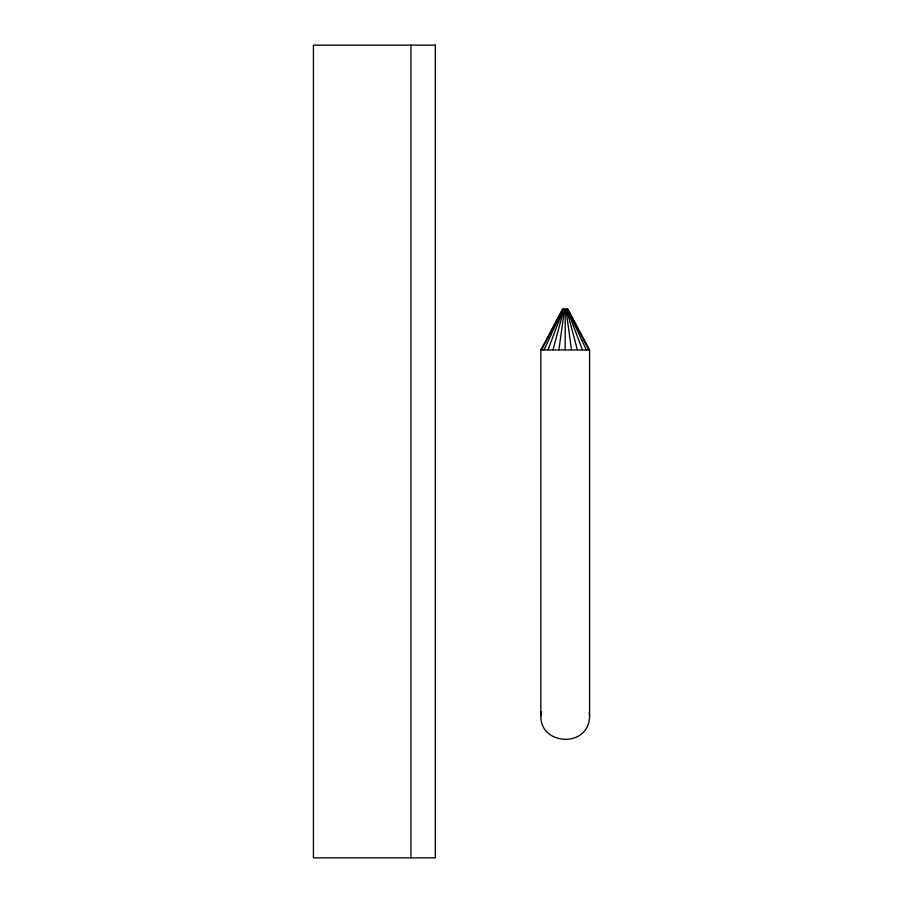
<?xml version="1.0" encoding="UTF-8"?>
<svg xmlns="http://www.w3.org/2000/svg" width="903" height="903" viewBox="0 0 903 903"><rect width="100%" height="100%" fill="white"/><g stroke="black" fill="none" stroke-linecap="round" stroke-linejoin="round"><path stroke-width="1.35" d="M540.818 715.627L540.818 349.912L562.524 309.277L567.885 309.277L589.58 349.912L589.58 715.627C589.761 749.817 535.434 745.551 541.315 711.846M558.889 349.912L564.51 309.277M553.008 349.912L563.856 309.277M547.963 349.912L563.303 309.277M544.091 349.912L562.874 309.277M541.653 349.912L562.614 309.277M540.818 349.912L589.58 349.912M567.795 309.277L588.756 349.912M567.524 309.277L586.318 349.912M567.095 309.277L582.446 349.912M566.542 309.277L577.389 349.912M565.899 309.277L571.509 349.912M589.253 713.099L589.58 715.627M565.199 309.277L565.199 349.912M410.944 45.15L410.944 857.85M435.325 45.15L313.42 45.15L313.42 857.85L435.325 857.85L435.325 45.15"/></g></svg>
